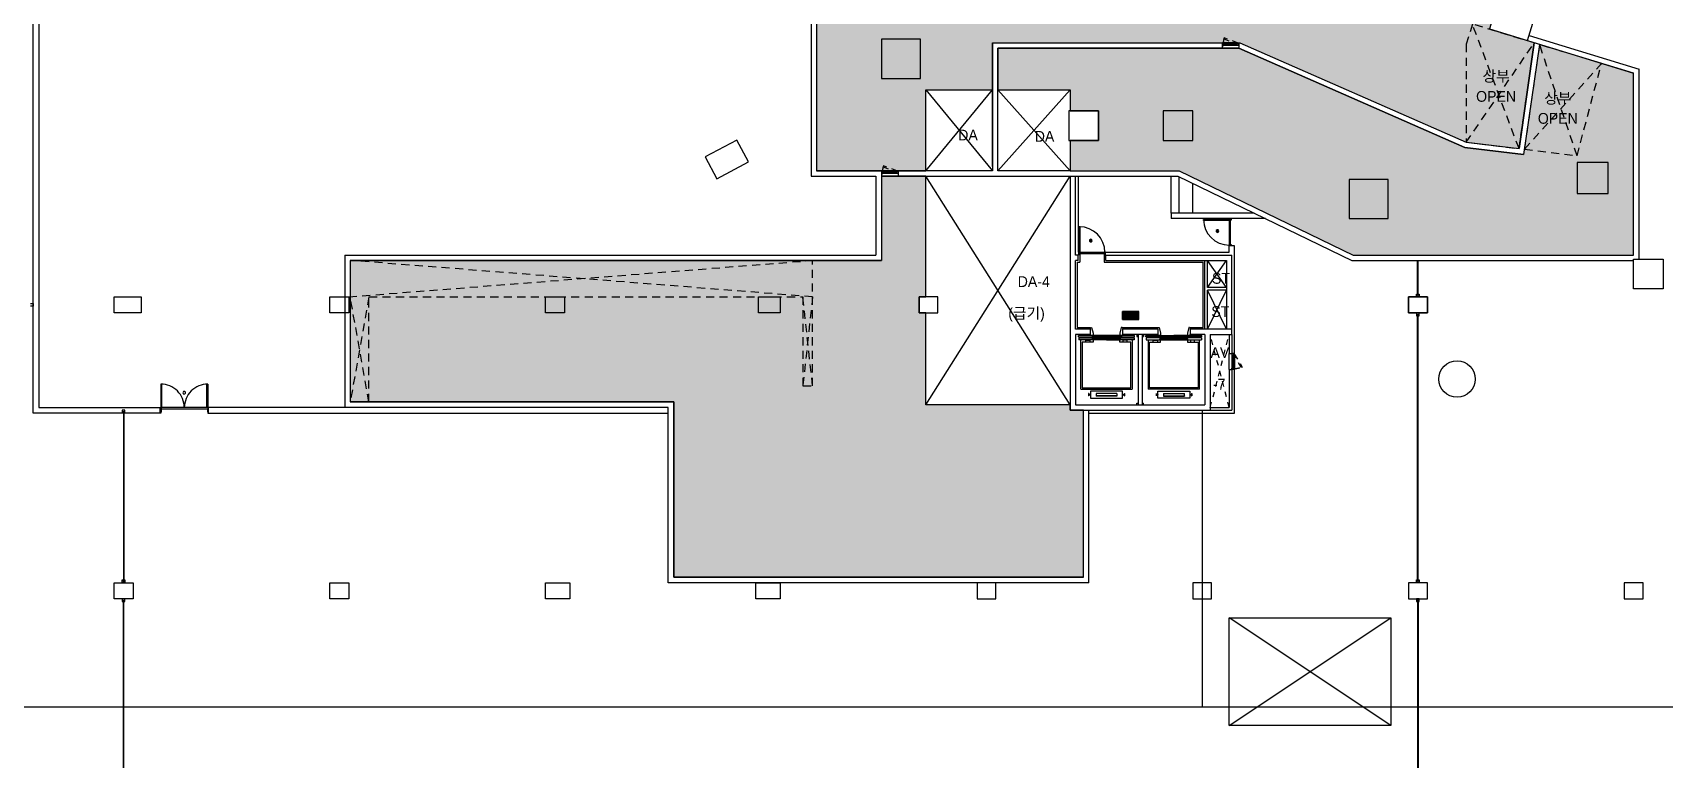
# Model space of a CAD drawing. Header units: millimetres. Extents: x -7718 to 414843, y 91724 to 341395.
# Drawn here: x 296528 to 357043, y 185759 to 212704 of the extents above; entities that cross this region are included whole.
import ezdxf
from ezdxf.enums import TextEntityAlignment as Align

# ---------------------------------------------------------------- set-up
doc = ezdxf.new("R2010")
doc.units = ezdxf.units.MM
doc.header["$LTSCALE"] = 200
doc.header["$MEASUREMENT"] = 0
doc.linetypes.add('HID', pattern=[5, 3, -2])
doc.linetypes.add('HIDDEN', pattern=[2, 1, -1])
doc.layers.add('e-plan', color=9, linetype='CONTINUOUS')
doc.layers.add('sol-252', color=252, linetype='CONTINUOUS')
doc.styles.add('kiahn', font='HY울릉도L.TTF')

msp = doc.modelspace()

# ---------------------------------------------------------------- hatches: boundary and pattern name
at = {"layer": 'e-plan'}
h = msp.add_hatch(color=256, dxfattribs=at)
h.dxf.hatch_style = 1
h.paths.add_polyline_path([(340441, 205302, 1), (340491, 205388, 1)])
h = msp.add_hatch(color=256, dxfattribs=at)
h.dxf.hatch_style = 1
h.paths.add_polyline_path([(335815, 205020, -1), (335728, 204970, -1)])
at = {"layer": 'sol-252'}
for points in [[(325603, 215829), (325603, 207579), (329653, 207579), (329653, 210579), (332128, 210579), (332128, 212329), (341302, 212329), (349695, 208644), (351652, 208403), (352220, 212320), (350552, 212830), (350798, 213634), (347308, 214702), (347249, 214510), (342937, 215829)], [(352413, 212261), (351822, 208181), (349641, 208449), (341260, 212129), (332328, 212129), (332328, 210579), (335003, 210579), (335003, 209809), (336053, 209809), (336053, 208709), (335003, 208709), (335003, 207579), (339048, 207579), (345498, 204459), (355903, 204459), (355903, 211206)], [(335503, 198709), (335003, 198709), (335003, 198909), (329653, 198909), (329653, 202309), (329403, 202309), (329403, 202909), (329653, 202909), (329653, 207379), (328003, 207379), (328003, 204259), (308303, 204259), (308303, 199009), (320303, 199009), (320303, 192509), (335503, 192509)]]:
    msp.add_hatch(color=256, dxfattribs=at).paths.add_polyline_path(points)

# ---------------------------------------------------------------- linework, layer by layer
at = {"layer": 'e-plan'}
for p, q in [((325403, 216029), (325403, 207379)), ((325603, 215829), (325603, 207579)), ((325603, 215829), (325603, 207579)), ((296553, 198599), (296553, 213309)), ((296753, 213309), (296753, 198799)), ((352220, 212320), (350552, 212830)), ((352029, 212599), (356103, 211354)), ((332128, 212329), (332128, 207579)), ((332128, 212329), (341302, 212329)), ((332128, 210579), (332128, 212329)), ((332128, 212329), (341302, 212329)), ((332328, 207579), (332328, 212129)), ((332328, 212129), (341260, 212129)), ((341260, 212129), (332328, 212129)), ((332328, 212129), (332328, 210579)), ((340640, 212329), (340640, 212129)), ((340640, 212129), (341260, 212129)), ((340650, 212329), (340650, 212229)), ((340685, 212329), (340650, 212329)), ((340650, 212229), (340685, 212229)), ((341215, 212329), (340685, 212329)), ((340685, 212279), (340685, 212329)), ((340700, 212279), (340685, 212279)), ((340685, 212229), (340700, 212229)), ((341200, 212279), (340700, 212279)), ((340700, 212229), (340700, 212279)), ((341200, 212229), (340700, 212229)), ((341200, 212229), (341200, 212279)), ((341200, 212279), (341215, 212279)), ((341215, 212229), (341200, 212229)), ((341215, 212279), (341215, 212329)), ((341215, 212329), (341250, 212329)), ((341250, 212229), (341215, 212229)), ((341250, 212329), (341250, 212229)), ((341260, 212329), (341260, 212129)), ((341260, 212129), (349641, 208449)), ((349641, 208449), (341260, 212129)), ((341302, 212329), (349695, 208644)), ((341302, 212329), (349695, 208644)), ((352220, 212320), (351652, 208403)), ((351652, 208403), (352220, 212320)), ((352413, 212261), (351822, 208181)), ((352413, 212261), (351822, 208181)), ((351971, 212408), (355903, 211206)), ((355903, 211206), (352413, 212261)), ((355903, 204459), (355903, 211206)), ((355903, 204459), (355903, 211206)), ((356103, 204309), (356103, 211354)), ((329653, 207744), (329653, 210579)), ((329653, 210579), (332128, 210579)), ((329653, 207579), (332128, 210579)), ((329653, 210579), (332128, 210579)), ((329653, 207579), (329653, 210579)), ((329653, 207579), (329653, 210579)), ((329653, 210579), (332128, 210579)), ((332128, 207744), (332128, 210579)), ((332328, 207744), (332328, 210579)), ((332328, 210579), (335003, 207579)), ((332328, 210579), (335003, 210579)), ((332328, 210579), (335003, 210579)), ((335003, 210579), (335003, 209809)), ((335003, 210579), (335003, 209809)), ((335003, 209809), (336053, 209809)), ((336053, 209809), (336053, 208709)), ((335003, 208709), (335003, 207579)), ((336053, 208709), (335003, 208709)), ((335003, 208709), (335003, 207579)), ((349641, 208449), (351822, 208181)), ((351822, 208181), (349641, 208449)), ((349695, 208644), (351652, 208403)), ((349702, 208643), (351652, 208403)), ((332128, 207579), (325603, 207579)), ((325603, 207579), (329653, 207579)), ((328003, 207579), (328003, 207379)), ((328013, 207579), (328013, 207479)), ((328048, 207579), (328013, 207579)), ((328578, 207579), (328048, 207579)), ((328048, 207529), (328048, 207579)), ((328578, 207529), (328578, 207579)), ((328578, 207579), (328613, 207579)), ((328613, 207579), (328613, 207479)), ((328623, 207579), (328623, 207379)), ((335003, 207579), (332328, 207579)), ((335003, 207579), (339048, 207579)), ((335003, 207579), (339048, 207579)), ((339048, 207579), (345498, 204459)), ((339048, 207579), (345498, 204459)), ((325403, 207379), (327803, 207379)), ((327803, 207379), (327803, 204459)), ((328003, 207379), (335003, 207379)), ((328003, 207379), (328003, 204259)), ((328003, 207379), (328623, 207379)), ((329653, 207379), (328003, 207379)), ((328003, 207379), (328003, 204259)), ((328013, 207479), (328048, 207479)), ((328063, 207529), (328048, 207529)), ((328048, 207479), (328063, 207479)), ((328563, 207529), (328063, 207529)), ((328063, 207479), (328063, 207529)), ((328563, 207479), (328063, 207479)), ((328563, 207479), (328563, 207529)), ((328563, 207529), (328578, 207529)), ((328578, 207479), (328563, 207479)), ((328613, 207479), (328578, 207479)), ((329653, 198909), (335003, 207379)), ((335003, 198909), (329653, 207379)), ((329653, 202909), (329653, 207379)), ((329653, 202909), (329653, 207379)), ((335003, 207379), (335003, 198709)), ((335003, 207379), (339003, 207379)), ((335203, 204459), (335203, 207379)), ((335303, 207379), (335303, 204559)), ((338753, 206009), (338753, 207379)), ((339003, 207379), (345453, 204259)), ((339053, 206009), (339053, 207354)), ((339553, 206009), (339553, 207113)), ((341835, 206009), (338753, 206009)), ((338753, 206009), (338753, 205809)), ((342248, 205809), (338753, 205809)), ((339953, 205734), (339953, 205774)), ((339953, 205774), (340903, 205774)), ((340903, 205774), (340903, 205799)), ((340903, 205799), (340983, 205799)), ((340903, 205774, 0), (340903, 204824, 0)), ((340903, 205774), (340903, 205734)), ((340943, 205774), (340903, 205774)), ((340943, 205754), (340943, 205774)), ((340943, 205754), (340943, 204844)), ((340983, 205754), (340943, 205754)), ((340983, 205799), (340983, 205754)), ((335383, 205509), (335343, 205509)), ((335343, 205509), (335343, 204559)), ((335383, 205489), (335383, 205509)), ((335383, 204579), (335383, 205489)), ((339973, 205734), (339953, 205734)), ((340883, 205734), (339973, 205734)), ((340903, 205734), (340883, 205734)), ((335303, 204559), (335318, 204559)), ((335343, 204559), (335318, 204559)), ((335318, 204559), (335318, 204479)), ((335343, 204559, 0), (336293, 204559, 0)), ((335343, 204559), (335383, 204559)), ((335343, 204519), (335343, 204559)), ((335383, 204559), (335383, 204579)), ((336318, 204559), (336293, 204559)), ((336293, 204559), (336293, 204519)), ((336318, 204559), (340903, 204559)), ((336318, 204479), (336318, 204559)), ((340903, 204799), (340903, 204824)), ((340903, 204824), (340943, 204824)), ((341103, 204799), (340903, 204799)), ((340903, 204559), (340903, 204799)), ((340983, 204799), (340903, 204799)), ((340943, 204824), (340943, 204844)), ((340943, 204844), (340983, 204844)), ((340983, 204844), (340983, 204799)), ((341103, 198599), (341103, 204799)), ((308103, 204459), (327803, 204459)), ((308103, 204459), (308103, 198809)), ((308303, 204259), (328003, 204259)), ((308303, 204259), (308303, 199009)), ((328003, 204259), (308303, 204259)), ((308303, 204259), (308303, 199009)), ((335303, 204459), (335203, 204459)), ((335203, 201709), (335203, 204259)), ((335303, 204259), (335203, 204259)), ((335263, 204199), (335363, 204199)), ((335263, 204199), (335263, 201769)), ((335303, 204259), (335303, 204459)), ((335318, 204479), (335363, 204479)), ((335363, 204519), (335343, 204519)), ((335363, 204519), (336273, 204519)), ((335363, 204479), (335363, 204519)), ((335363, 204479), (335363, 204199)), ((336293, 204519), (336273, 204519)), ((336273, 204519), (336273, 204479)), ((336273, 204479), (336273, 204199)), ((336273, 204479), (336318, 204479)), ((336273, 204199), (339943, 204199)), ((336333, 204459), (341003, 204459)), ((336333, 204259), (336333, 204459)), ((336333, 204259), (340803, 204259)), ((339943, 201769), (339943, 204199)), ((340003, 201709), (340003, 204259)), ((340103, 203259), (340103, 204259)), ((340103, 203259), (340803, 204259)), ((340803, 203259), (340103, 204259)), ((340803, 204259), (340803, 201709)), ((341003, 201509), (341003, 204459)), ((345453, 204259), (355903, 204259)), ((345498, 204459), (355903, 204459)), ((345498, 204459), (355903, 204459)), ((347893, 202959), (347893, 204259)), ((347913, 202959), (347913, 204259)), ((329403, 202309), (329403, 202909)), ((329403, 202909), (329653, 202909)), ((340803, 203259), (340103, 203259)), ((340803, 201709), (340103, 203159)), ((340103, 201709), (340103, 203159)), ((340803, 203159), (340103, 203159)), ((340103, 201709), (340803, 203159)), ((347553, 202909), (348253, 202909)), ((347553, 202309), (347553, 202909)), ((347853, 202909), (347853, 203009)), ((347853, 203009), (347888, 203009)), ((347888, 202909), (347853, 202909)), ((347888, 203009), (347888, 202959)), ((347888, 202959), (347918, 202959)), ((347918, 202909), (347888, 202909)), ((347918, 202959), (347918, 203009)), ((347918, 203009), (347953, 203009)), ((347953, 202909), (347918, 202909)), ((347953, 203009), (347953, 202909)), ((348253, 202909), (348253, 202309)), ((296453, 202659), (296553, 202659)), ((296553, 202559), (296453, 202559)), ((296553, 202659), (296553, 202624)), ((296553, 202624), (296553, 202594)), ((296553, 202594), (296553, 202559)), ((329653, 202309), (329403, 202309)), ((329653, 198909), (329653, 202309)), ((329653, 198909), (329653, 202309)), ((336953, 202069), (336953, 202369)), ((336953, 202369), (337253, 202369)), ((337253, 202369), (336953, 202369)), ((336953, 202369), (337253, 202369)), ((337253, 202069), (337253, 202369)), ((337253, 202069), (337253, 202369)), ((337253, 202369), (337553, 202369)), ((337553, 202369), (337253, 202369)), ((337253, 202369), (337553, 202369)), ((337553, 202069), (337553, 202369)), ((348253, 202309), (347553, 202309)), ((347888, 202309), (347853, 202309)), ((347853, 202309), (347853, 202209)), ((347853, 202209), (347888, 202209)), ((347918, 202309), (347888, 202309)), ((347888, 202209), (347888, 202259)), ((347888, 202259), (347918, 202259)), ((347893, 192359), (347893, 202259)), ((347913, 192359), (347913, 202259)), ((347953, 202309), (347918, 202309)), ((347918, 202259), (347918, 202209)), ((347918, 202209), (347953, 202209)), ((347953, 202209), (347953, 202309)), ((335753, 201709), (335203, 201709)), ((335263, 201769), (335753, 201769)), ((335753, 201769), (335753, 201744)), ((335753, 201744), (335773, 201744)), ((335753, 201709), (335753, 201509)), ((335773, 201744), (335773, 201769)), ((335773, 201769), (335803, 201769)), ((335803, 201769), (335853, 201559)), ((335853, 201559), (335853, 201479)), ((336903, 201769), (336853, 201559)), ((336853, 201559), (336853, 201479)), ((336933, 201769), (336903, 201769)), ((336933, 201744), (336933, 201769)), ((336953, 201744), (336933, 201744)), ((336953, 202069), (337253, 202069)), ((336953, 201769), (336953, 201744)), ((336953, 201769), (338253, 201769)), ((338253, 201709), (336953, 201709)), ((336953, 201709), (336953, 201509)), ((337253, 202069), (337553, 202069)), ((338253, 201769), (338253, 201744)), ((338253, 201744), (338273, 201744)), ((338253, 201709), (338253, 201509)), ((338273, 201744), (338273, 201769)), ((338273, 201769), (338303, 201769)), ((338303, 201769), (338353, 201559)), ((338353, 201559), (338353, 201479)), ((339403, 201769), (339353, 201559)), ((339353, 201559), (339353, 201479)), ((339433, 201769), (339403, 201769)), ((339433, 201744), (339433, 201769)), ((339453, 201744), (339433, 201744)), ((339453, 201769), (339943, 201769)), ((339453, 201769), (339453, 201744)), ((341003, 201709), (339453, 201709)), ((339453, 201709), (339453, 201509)), ((335203, 201509), (335203, 198909)), ((335753, 201509), (335203, 201509)), ((337393, 201479), (335313, 201479)), ((335313, 201424), (335313, 201479)), ((335313, 201424), (337393, 201424)), ((335328, 201394), (337378, 201394)), ((335328, 201394), (335328, 201312)), ((337378, 201312), (335328, 201312)), ((335403, 199488), (335403, 201312)), ((335548, 201232), (335453, 201232)), ((335453, 201232), (335453, 199532)), ((335853, 201232), (335548, 201232)), ((335590, 201232), (335590, 201299)), ((335590, 201299), (335740, 201299)), ((335740, 201299), (335740, 201232)), ((335773, 201499), (335753, 201499)), ((335753, 201499), (335753, 201479)), ((335773, 201479), (335773, 201499)), ((335853, 201479), (335773, 201479)), ((335833, 201469), (336352, 201469)), ((335833, 201437), (335833, 201469)), ((336352, 201437), (335833, 201437)), ((335833, 201349), (336352, 201349)), ((335833, 201317), (335833, 201349)), ((336352, 201317), (335833, 201317)), ((335853, 201312), (335853, 201232)), ((336352, 201469), (336352, 201437)), ((336352, 201349), (336352, 201317)), ((336873, 201469), (336354, 201469)), ((336354, 201469), (336354, 201437)), ((336354, 201437), (336873, 201437)), ((336873, 201349), (336354, 201349)), ((336354, 201349), (336354, 201317)), ((336354, 201317), (336873, 201317)), ((336853, 201479), (336933, 201479)), ((336853, 201232), (336853, 201312)), ((337211, 201232), (336853, 201232)), ((336873, 201437), (336873, 201469)), ((336873, 201317), (336873, 201349)), ((336933, 201479), (336933, 201499)), ((336933, 201499), (336953, 201499)), ((338253, 201509), (336953, 201509)), ((336953, 201499), (336953, 201479)), ((337115, 201299), (336965, 201299)), ((336965, 201299), (336965, 201232)), ((337115, 201232), (337115, 201299)), ((337253, 201232), (337211, 201232)), ((337253, 199532), (337253, 201232)), ((337303, 201312), (337303, 199488)), ((337378, 201394), (337378, 201312)), ((337393, 201424), (337393, 201479)), ((337478, 201509), (337478, 201434)), ((337478, 201434), (337528, 201434)), ((337528, 201509), (337528, 198909)), ((337678, 201509), (337678, 198909)), ((337678, 201434), (337728, 201434)), ((337728, 201509), (337728, 201434)), ((337813, 201479), (339893, 201479)), ((337813, 201424), (337813, 201479)), ((339893, 201424), (337813, 201424)), ((339878, 201394), (337828, 201394)), ((337828, 201394), (337828, 201312)), ((337828, 201312), (339878, 201312)), ((337903, 201312), (337903, 199488)), ((337953, 199532), (337953, 201232)), ((337953, 201232), (337995, 201232)), ((337995, 201232), (338353, 201232)), ((338090, 201232), (338090, 201299)), ((338090, 201299), (338240, 201299)), ((338240, 201299), (338240, 201232)), ((338273, 201499), (338253, 201499)), ((338253, 201499), (338253, 201479)), ((338273, 201479), (338273, 201499)), ((338353, 201479), (338273, 201479)), ((338333, 201469), (338852, 201469)), ((338333, 201437), (338333, 201469)), ((338852, 201437), (338333, 201437)), ((338333, 201349), (338852, 201349)), ((338333, 201317), (338333, 201349)), ((338852, 201317), (338333, 201317)), ((338353, 201232), (338353, 201312)), ((338852, 201469), (338852, 201437)), ((338852, 201349), (338852, 201317)), ((339373, 201469), (338854, 201469)), ((338854, 201469), (338854, 201437)), ((338854, 201437), (339373, 201437)), ((339373, 201349), (338854, 201349)), ((338854, 201349), (338854, 201317)), ((338854, 201317), (339373, 201317)), ((339353, 201479), (339433, 201479)), ((339353, 201312), (339353, 201232)), ((339353, 201232), (339658, 201232)), ((339373, 201437), (339373, 201469)), ((339373, 201317), (339373, 201349)), ((339433, 201479), (339433, 201499)), ((339433, 201499), (339453, 201499)), ((340003, 201509), (339453, 201509)), ((339453, 201499), (339453, 201479)), ((339615, 201299), (339465, 201299)), ((339465, 201299), (339465, 201232)), ((339615, 201232), (339615, 201299)), ((339658, 201232), (339753, 201232)), ((339753, 201232), (339753, 199532)), ((339803, 199488), (339803, 201312)), ((339878, 201394), (339878, 201312)), ((339893, 201424), (339893, 201479)), ((340003, 201509), (340003, 198909)), ((340203, 201509), (340203, 198709)), ((340203, 201509), (341003, 201509)), ((340903, 201509), (340903, 200809)), ((341003, 201509), (341003, 200809)), ((340903, 200209), (340903, 200809)), ((340903, 200809), (341003, 200809)), ((341103, 200809), (341003, 200809)), ((341003, 200809), (341003, 200774)), ((341003, 200774), (341003, 200759)), ((341003, 200759), (341003, 200259)), ((341003, 200759), (341053, 200759)), ((341053, 200759), (341053, 200774)), ((341053, 200774), (341103, 200774)), ((341053, 200759), (341053, 200259)), ((341103, 200774), (341103, 200809)), ((341103, 200774), (341103, 200244)), ((340903, 200209), (340903, 198809)), ((340903, 200209), (341003, 200209)), ((341003, 200244), (341003, 200259)), ((341003, 200259), (341053, 200259)), ((341003, 200209), (341003, 200244)), ((341003, 200209), (341003, 198709)), ((341103, 200209), (341003, 200209)), ((341053, 200259), (341053, 200244)), ((341053, 200244), (341103, 200244)), ((341103, 200244), (341103, 200209)), ((301278, 199674), (301278, 198799)), ((301318, 199674), (301278, 199674)), ((301318, 198799), (301318, 199674)), ((302988, 198799), (302988, 199674)), ((302988, 199674), (303028, 199674)), ((303028, 199674), (303028, 198799)), ((335403, 199488), (337303, 199488)), ((335453, 199532), (337253, 199532)), ((335691, 199322), (335691, 199233)), ((335696, 199322), (335691, 199322)), ((335696, 199233), (335691, 199233)), ((335699, 199320), (335701, 199286)), ((335701, 199270), (335699, 199235)), ((335701, 199286), (335705, 199282)), ((335701, 199270), (335705, 199273)), ((335717, 199282), (335705, 199282)), ((335717, 199273), (335705, 199273)), ((335721, 199286), (335717, 199282)), ((335721, 199270), (335717, 199273)), ((335752, 199286), (335721, 199286)), ((335752, 199270), (335721, 199270)), ((335753, 199285), (335752, 199286)), ((335753, 199271), (335752, 199270)), ((335753, 199285), (335753, 199271)), ((336943, 199408), (335763, 199408)), ((335763, 199408), (335763, 199148)), ((335763, 199148), (336943, 199148)), ((336741, 199328), (335965, 199328)), ((335965, 199328), (335965, 199320)), ((336741, 199320), (335965, 199320)), ((336741, 199236), (335965, 199236)), ((335965, 199236), (335965, 199228)), ((336741, 199228), (335965, 199228)), ((335973, 199320), (335973, 199236)), ((336733, 199320), (336733, 199236)), ((336741, 199328), (336741, 199320)), ((336741, 199236), (336741, 199228)), ((336943, 199148), (336943, 199408)), ((336953, 199285), (336954, 199286)), ((336953, 199285), (336953, 199271)), ((336953, 199271), (336954, 199270)), ((336954, 199286), (336985, 199286)), ((336954, 199270), (336985, 199270)), ((336985, 199286), (336988, 199282)), ((336985, 199270), (336988, 199273)), ((336988, 199282), (337001, 199282)), ((336988, 199273), (337001, 199273)), ((337004, 199286), (337001, 199282)), ((337004, 199270), (337001, 199273)), ((337006, 199320), (337004, 199286)), ((337004, 199270), (337006, 199235)), ((337009, 199322), (337015, 199322)), ((337009, 199233), (337015, 199233)), ((337015, 199322), (337015, 199233)), ((339803, 199488), (337903, 199488)), ((339753, 199532), (337953, 199532)), ((338191, 199322), (338191, 199233)), ((338196, 199322), (338191, 199322)), ((338196, 199233), (338191, 199233)), ((338199, 199320), (338201, 199286)), ((338201, 199270), (338199, 199235)), ((338201, 199286), (338205, 199282)), ((338201, 199270), (338205, 199273)), ((338217, 199282), (338205, 199282)), ((338217, 199273), (338205, 199273)), ((338221, 199286), (338217, 199282)), ((338221, 199270), (338217, 199273)), ((338252, 199286), (338221, 199286)), ((338252, 199270), (338221, 199270)), ((338253, 199285), (338252, 199286)), ((338253, 199271), (338252, 199270)), ((338253, 199285), (338253, 199271)), ((338263, 199408), (339443, 199408)), ((338263, 199148), (338263, 199408)), ((339443, 199148), (338263, 199148)), ((338465, 199328), (339241, 199328)), ((338465, 199328), (338465, 199320)), ((338465, 199320), (339241, 199320)), ((338465, 199236), (339241, 199236)), ((338465, 199236), (338465, 199228)), ((338465, 199228), (339241, 199228)), ((338473, 199320), (338473, 199236)), ((339233, 199320), (339233, 199236)), ((339241, 199328), (339241, 199320)), ((339241, 199236), (339241, 199228)), ((339443, 199408), (339443, 199148)), ((339453, 199285), (339454, 199286)), ((339453, 199285), (339453, 199271)), ((339453, 199271), (339454, 199270)), ((339454, 199286), (339485, 199286)), ((339454, 199270), (339485, 199270)), ((339485, 199286), (339488, 199282)), ((339485, 199270), (339488, 199273)), ((339488, 199282), (339501, 199282)), ((339488, 199273), (339501, 199273)), ((339504, 199286), (339501, 199282)), ((339504, 199270), (339501, 199273)), ((339506, 199320), (339504, 199286)), ((339504, 199270), (339506, 199235)), ((339509, 199322), (339515, 199322)), ((339509, 199233), (339515, 199233)), ((339515, 199322), (339515, 199233)), ((301253, 198599), (296553, 198599)), ((296753, 198799), (301253, 198799)), ((299888, 198709), (299853, 198709)), ((299853, 198709), (299853, 198609)), ((299853, 198609), (299888, 198609)), ((299918, 198709), (299888, 198709)), ((299888, 198609), (299888, 198659)), ((299888, 198659), (299918, 198659)), ((299893, 198659), (299893, 192359)), ((299913, 198659), (299913, 192359)), ((299953, 198709), (299918, 198709)), ((299918, 198659), (299918, 198609)), ((299918, 198609), (299953, 198609)), ((299953, 198609), (299953, 198709)), ((301253, 198599), (301253, 198799)), ((301253, 198799), (301278, 198799)), ((301278, 198599), (301253, 198599)), ((303028, 198799), (301278, 198799)), ((301278, 198799), (301278, 198759)), ((301278, 198799), (301318, 198799)), ((301278, 198759), (301298, 198759)), ((301298, 198639), (301278, 198639)), ((301278, 198639), (301278, 198599)), ((301298, 198759), (303008, 198759)), ((301298, 198759), (301298, 198639)), ((303028, 198799), (302988, 198799)), ((303028, 198759), (303008, 198759)), ((303008, 198759), (303008, 198639)), ((303008, 198639), (303028, 198639)), ((303053, 198799), (303028, 198799)), ((303028, 198799), (303028, 198759)), ((303028, 198639), (303028, 198599)), ((303028, 198599), (303053, 198599)), ((320103, 198799), (303053, 198799)), ((303053, 198599), (303053, 198799)), ((303053, 198599), (320103, 198599)), ((320103, 198809), (308103, 198809)), ((320303, 199009), (308303, 199009)), ((308303, 199009), (320303, 199009)), ((320103, 192309), (320103, 198809)), ((320303, 192509), (320303, 199009)), ((320303, 199009), (320303, 192509)), ((335003, 198909), (329653, 198909)), ((335003, 198909), (329653, 198909)), ((335003, 198909), (329653, 198909)), ((335003, 198709), (335003, 198909)), ((335003, 198709), (340203, 198709)), ((335503, 198709), (335003, 198709)), ((335203, 198909), (340003, 198909)), ((335503, 192509), (335503, 198709)), ((335503, 192509), (335503, 198709)), ((335703, 192309), (335703, 198709)), ((335703, 198599), (341103, 198599)), ((337478, 198909), (337478, 198964)), ((337478, 198964), (337528, 198964)), ((337678, 198964), (337728, 198964)), ((337728, 198909), (337728, 198964)), ((339903, 198709), (339903, 187709)), ((340203, 198809), (340903, 198809)), ((340203, 198709), (341003, 198709)), ((335503, 192509), (320303, 192509)), ((320303, 192509), (335503, 192509)), ((299853, 192309), (299853, 192409)), ((299853, 192409), (299888, 192409)), ((299888, 192309), (299853, 192309)), ((299888, 192409), (299888, 192359)), ((299888, 192359), (299918, 192359)), ((299918, 192309), (299888, 192309)), ((299918, 192359), (299918, 192409)), ((299918, 192409), (299953, 192409)), ((299953, 192309), (299918, 192309)), ((299953, 192409), (299953, 192309)), ((335703, 192309), (320103, 192309)), ((347853, 192309), (347853, 192409)), ((347853, 192409), (347888, 192409)), ((347888, 192309), (347853, 192309)), ((347888, 192409), (347888, 192359)), ((347888, 192359), (347918, 192359)), ((347918, 192309), (347888, 192309)), ((347918, 192359), (347918, 192409)), ((347918, 192409), (347953, 192409)), ((347953, 192309), (347918, 192309)), ((347953, 192409), (347953, 192309)), ((299888, 191709), (299853, 191709)), ((299853, 191709), (299853, 191609)), ((299853, 191609), (299888, 191609)), ((299918, 191709), (299888, 191709)), ((299888, 191609), (299888, 191659)), ((299888, 191659), (299918, 191659)), ((299893, 181759), (299893, 191659)), ((299913, 181759), (299913, 191659)), ((299953, 191709), (299918, 191709)), ((299918, 191659), (299918, 191609)), ((299918, 191609), (299953, 191609)), ((299953, 191609), (299953, 191709)), ((347888, 191709), (347853, 191709)), ((347853, 191709), (347853, 191609)), ((347853, 191609), (347888, 191609)), ((347918, 191709), (347888, 191709)), ((347888, 191609), (347888, 191659)), ((347888, 191659), (347918, 191659)), ((347893, 191659), (347893, 181759)), ((347913, 191659), (347913, 181759)), ((347953, 191709), (347918, 191709)), ((347918, 191659), (347918, 191609)), ((347918, 191609), (347953, 191609)), ((347953, 191609), (347953, 191709)), ((275553, 187709), (380053, 187709))]:
    msp.add_line(p, q, dxfattribs=at)
at = {"layer": 'e-plan', "linetype": 'HID', "ltscale": 0.5}
for p, q in [((349923, 213022), (349695, 212275)), ((351652, 208403), (349923, 213022)), ((352220, 212320), (349923, 213022)), ((349695, 208644), (352220, 212320)), ((349695, 212275), (349695, 208644)), ((351652, 208403), (352220, 212320)), ((352413, 212261), (351850, 208379)), ((354709, 211559), (352413, 212261)), ((353807, 208138), (352415, 212261)), ((351850, 208379), (354709, 211559)), ((353807, 208138), (354709, 211559)), ((349695, 208644), (351652, 208403)), ((351850, 208379), (353807, 208138)), ((308253, 202909), (325452, 204259)), ((325452, 202909), (308303, 204259)), ((325452, 204259), (308303, 204259)), ((308303, 204259), (308303, 199009)), ((325452, 199608), (325452, 204259)), ((309002, 199009), (308303, 202913)), ((309002, 202909), (308303, 199009)), ((309002, 199009), (309002, 202909)), ((309002, 202909), (325095, 202909)), ((325452, 199608), (325095, 202909)), ((325452, 202909), (325095, 199608)), ((325095, 202909), (325095, 199608)), ((325095, 199608), (325452, 199608)), ((308303, 199009), (309002, 199009))]:
    msp.add_line(p, q, dxfattribs=at)
at = {"layer": 'e-plan', "linetype": 'HIDDEN'}
for p, q in [((340718, 212513), (340705, 212475)), ((340705, 212475), (341200, 212291)), ((341215, 212329), (340718, 212513)), ((341200, 212291), (341215, 212329)), ((328081, 207763), (328068, 207725)), ((328068, 207725), (328563, 207541)), ((328578, 207579), (328081, 207763)), ((328563, 207541), (328578, 207579)), ((340203, 198809), (340903, 201509)), ((340903, 198809), (340203, 201509)), ((341065, 200759), (341103, 200774)), ((341350, 200292), (341065, 200759)), ((341103, 200774), (341388, 200305)), ((341388, 200305), (341350, 200292))]:
    msp.add_line(p, q, dxfattribs=at)
at = {"layer": 'e-plan', "linetype": 'Continuous'}
for p, q in [((329653, 210579), (332128, 207579)), ((332328, 207579), (335003, 210579))]:
    msp.add_line(p, q, dxfattribs=at)
at = {"layer": 'e-plan', "ltscale": 0.5}
for p, q in [((299553, 202909), (300553, 202909)), ((299553, 202309), (299553, 202909)), ((300553, 202909), (300553, 202309)), ((307553, 202909), (308253, 202909)), ((307553, 202309), (307553, 202909)), ((308253, 202909), (308253, 202309)), ((315553, 202909), (316253, 202909)), ((315553, 202309), (315553, 202909)), ((316253, 202909), (316253, 202309)), ((323453, 202909), (324253, 202909)), ((323453, 202309), (323453, 202909)), ((324253, 202909), (324253, 202309)), ((330103, 202909), (329403, 202909)), ((329403, 202909), (329403, 202309)), ((330103, 202309), (330103, 202909)), ((348253, 202909), (347553, 202909)), ((347553, 202909), (347553, 202309)), ((348253, 202309), (348253, 202909)), ((300553, 202309), (299553, 202309)), ((308253, 202309), (307553, 202309)), ((316253, 202309), (315553, 202309)), ((324253, 202309), (323453, 202309)), ((329403, 202309), (330103, 202309)), ((347553, 202309), (348253, 202309)), ((299553, 192309), (300253, 192309)), ((299553, 191709), (299553, 192309)), ((300253, 192309), (300253, 191709)), ((307553, 192309), (308253, 192309)), ((307553, 191709), (307553, 192309)), ((308253, 192309), (308253, 191709)), ((315553, 192309), (316453, 192309)), ((315553, 191709), (315553, 192309)), ((316453, 192309), (316453, 191709)), ((323353, 192309), (324253, 192309)), ((323353, 191709), (323353, 192309)), ((324253, 192309), (324253, 191709)), ((332253, 192309), (331553, 192309)), ((331553, 192309), (331553, 191709)), ((332253, 191709), (332253, 192309)), ((340253, 192309), (339553, 192309)), ((339553, 192309), (339553, 191709)), ((340253, 191709), (340253, 192309)), ((348253, 192309), (347553, 192309)), ((347553, 192309), (347553, 191709)), ((348253, 191709), (348253, 192309)), ((356253, 192309), (355553, 192309)), ((355553, 192309), (355553, 191709)), ((356253, 191709), (356253, 192309)), ((300253, 191709), (299553, 191709)), ((308253, 191709), (307553, 191709)), ((316453, 191709), (315553, 191709)), ((324253, 191709), (323353, 191709)), ((331553, 191709), (332253, 191709)), ((339553, 191709), (340253, 191709)), ((347553, 191709), (348253, 191709)), ((355553, 191709), (356253, 191709))]:
    msp.add_line(p, q, dxfattribs=at)
at = {"layer": 'e-plan', "ltscale": 0.7}
for p, q in [((340903, 187009), (346903, 191009)), ((346903, 187009), (340903, 191009)), ((340903, 191009), (346903, 191009)), ((340903, 187009), (340903, 191009)), ((346903, 191009), (346903, 187009)), ((346903, 187009), (340903, 187009))]:
    msp.add_line(p, q, dxfattribs=at)
at = {"layer": 'e-plan', "ltscale": 0.5}
msp.add_lwpolyline([(352404, 213823), (350988, 214256), (350556, 212841), (351971, 212408), (352404, 213823)], dxfattribs=at)
for points in [[(328003, 211009), (329453, 211009), (329453, 212459), (328003, 212459)], [(334953, 208709), (336053, 208709), (336053, 209809), (334953, 209809)], [(338453, 208709), (339553, 208709), (339553, 209809), (338453, 209809)], [(353803, 207884), (353803, 206734), (354953, 206734), (354953, 207884)], [(345353, 205809), (346803, 205809), (346803, 207259), (345353, 207259)], [(355903, 204309), (357003, 204309), (357003, 203209), (355903, 203209)]]:
    msp.add_lwpolyline(points, close=True, dxfattribs=at)
at = {"layer": 'e-plan', "elevation": 0}
msp.add_lwpolyline([(321905, 207285), (323079, 207909), (322647, 208721), (321473, 208097)], close=True, dxfattribs=at)
at = {"layer": 'e-plan'}
for centre in [(336978, 202344), (336978, 202294), (336978, 202244), (336978, 202194), (336978, 202144), (337028, 202344), (337028, 202294), (337028, 202244), (337028, 202194), (337028, 202144), (337078, 202344), (337078, 202294), (337078, 202244), (337078, 202194), (337078, 202144), (337128, 202344), (337128, 202294), (337128, 202244), (337128, 202194), (337128, 202144), (337178, 202344), (337178, 202294), (337178, 202244), (337178, 202194), (337178, 202144), (337228, 202344), (337228, 202294), (337228, 202244), (337228, 202194), (337228, 202144), (337278, 202344), (337278, 202294), (337278, 202244), (337278, 202194), (337278, 202144), (337328, 202344), (337328, 202294), (337328, 202244), (337328, 202194), (337328, 202144), (337378, 202344), (337378, 202294), (337378, 202244), (337378, 202194), (337378, 202144), (337428, 202344), (337428, 202294), (337428, 202244), (337428, 202194), (337428, 202144), (337478, 202344), (337478, 202294), (337478, 202244), (337478, 202194), (337478, 202144), (337528, 202344), (337528, 202294), (337528, 202244), (337528, 202194), (337528, 202144), (336978, 202094), (337028, 202094), (337078, 202094), (337128, 202094), (337178, 202094), (337228, 202094), (337278, 202094), (337328, 202094), (337378, 202094), (337428, 202094), (337478, 202094), (337528, 202094)]:
    msp.add_circle(centre, 17.5, dxfattribs=at)
at = {"layer": 'e-plan', "ltscale": 0.5}
msp.add_circle((349353, 199859), 675, dxfattribs=at)
at = {"layer": 'e-plan', "linetype": 'HIDDEN'}
for centre, radius, start, end in [((341215, 212329), 530, 159.61235, 180), ((328578, 207579), 530, 159.61235, 180), ((340845, 202223), 1996, 277.40519, 284.65844)]:
    msp.add_arc(centre, radius, start, end, dxfattribs=at)
at = {"layer": 'e-plan'}
for centre, radius, start, end in [((340903, 205774), 950, 180, 270), ((335343, 204559), 950, 0, 90), ((340466, 205345, 0), 50, 60, 240), ((340466, 205345, 0), 50, 240, 60), ((335771, 204995, 0), 50, 30, 210), ((335771, 204995, 0), 50, 210, 30), ((301278, 198799), 875, 359.99985, 90), ((302153, 199349), 50, 30, 210), ((302153, 199349), 50, 210, 30), ((303028, 198799), 875, 89.99993, 180.00008), ((335696, 199320), 2.5, 3.40934, 90), ((335696, 199236), 2.5, 270, 356.59066), ((337009, 199320), 2.5, 90, 176.59066), ((337009, 199236), 2.5, 183.40934, 270), ((338196, 199320), 2.5, 3.40934, 90), ((338196, 199236), 2.5, 270, 356.59066), ((339509, 199320), 2.5, 90, 176.59066), ((339509, 199236), 2.5, 183.40934, 270)]:
    msp.add_arc(centre, radius, start, end, dxfattribs=at)

# ---------------------------------------------------------------- texts
at = {"layer": 'e-plan', "style": 'kiahn'}
for s, p in [('상부', (350802, 211087)), ('OPEN', (350802, 210340)), ('상부', (353091, 210273)), ('OPEN', (353091, 209525)), ('AV', (340560, 200840)), ('-7', (340533, 199669))]:
    msp.add_text(s, height=400, dxfattribs=at).set_placement(p, align=Align.MIDDLE_CENTER)
for s, p in [('DA', (331581, 208707)), ('DA', (334419, 208658)), ('DA-4', (334252, 203272)), ('ST', (340934, 203393)), ('(급기)', (334065, 202103)), ('ST', (340909, 202162))]:
    msp.add_text(s, height=400, dxfattribs=at).set_placement(p, align=Align.RIGHT)

doc.saveas('drawing.dxf')
